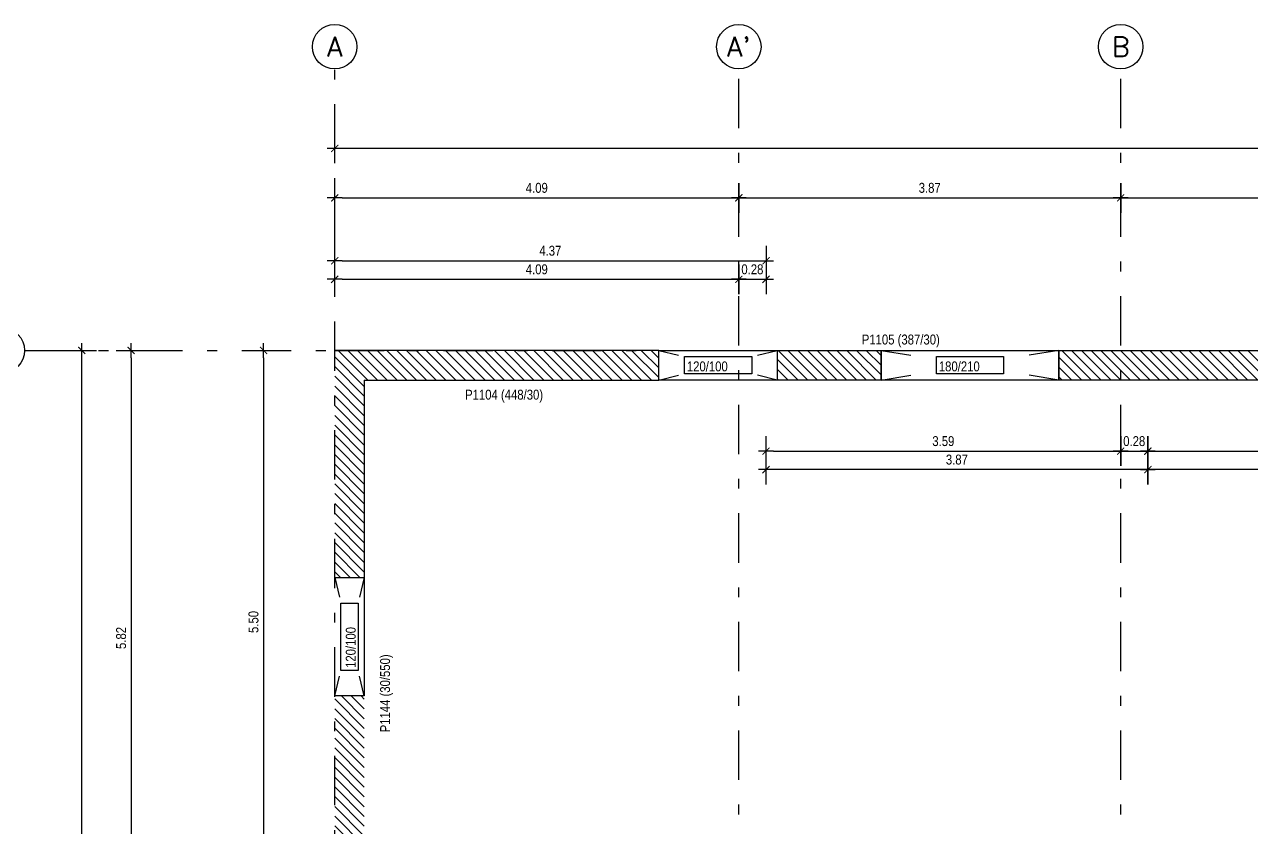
# Model space of a CAD drawing. Header units: metres. Extents: x 419734 to 420376, y 4564732 to 4565123.
# Drawn here: x 419949.59 to 419962.01, y 4565036.3 to 4565044.43 of the extents above; entities that cross this region are included whole.
import ezdxf
from ezdxf.enums import TextEntityAlignment as Align

# ---------------------------------------------------------------- set-up
doc = ezdxf.new("R2010")
doc.units = ezdxf.units.M
doc.linetypes.add('TRATTO-PUNTO', pattern=[1, 0.5, -0.25, 0, -0.25])
doc.layers.get('Defpoints').update_dxf_attribs({"color": 5})
for name, color, linetype in [('07-SIMBOLI', 1, 'Continuous'), ('SW_ASSI', 7, 'TRATTO-PUNTO'), ('SW_DIM', 33, 'Continuous'), ('SW_MAGRONE', 2, 'Continuous'), ('SW_TRATTEGGIO_252', 252, 'Continuous'), ('SW_TXT_TESTI', 1, 'Continuous')]:
    doc.layers.add(name, color=color, linetype=linetype)
doc.styles.add('ROMANS8', font='ROMANS8.SHX')
doc.styles.add('SWS', font='ARIALN.TTF')
doc.dimstyles.new('DIM-SW-50_m', dxfattribs={"dimtxt": 0.1, "dimasz": 0.075, "dimexe": 0.125, "dimexo": 0.125, "dimgap": 0.05, "dimtad": 1, "dimzin": 1, "dimdsep": 46, "dimtxsty": 'SWS', "dimblk1": 'D', "dimblk2": 'D', "dimsah": 1, "dimcen": 0.0075, "dimdle": 0.0625, "dimse1": 1, "dimse2": 1, "dimclrd": 256, "dimclre": 256, "dimclrt": 256, "dimazin": 0, "dimtfac": 0.75, "dimtmove": 1, "dimatfit": 3, "dimldrblk": 'D', "dimfxl": 0.125, "dimtvp": 1.5, "dimtolj": 1, "dimtzin": 0, "dimarcsym": 0})

# ---------------------------------------------------------------- blocks, each defined once
blk = doc.blocks.new('D')
for p, q in [((0, 2), (0, -2)), ((-1, 0), (1, 0))]:
    blk.add_line(p, q)
at = {"const_width": 0.141}
blk.add_lwpolyline([(0.48, 0.48), (-0.48, -0.48)], dxfattribs=at)
blk = doc.blocks.new('*D1334')
at = {"layer": 'Defpoints', "color": 0, "ltscale": 0.5, "transparency": 16777216}
for p in [(419956.822, 4565042.672), (419952.732, 4565041.127), (419956.822, 4565041.127)]:
    blk.add_point(p, dxfattribs=at)
at = {"layer": 'SW_DIM', "lineweight": -2, "ltscale": 0.5, "transparency": 16777216}
blk.add_line((419952.807, 4565042.672), (419956.747, 4565042.672), dxfattribs=at)
at = {"layer": 'SW_DIM', "lineweight": -2, "ltscale": 0.5, "transparency": 16777216, "xscale": 0.075, "yscale": 0.075, "zscale": 0.075, "rotation": 180}
blk.add_blockref('D', (419952.732, 4565042.672), dxfattribs=at)
at = {"layer": 'SW_DIM', "lineweight": -2, "ltscale": 0.5, "transparency": 16777216, "xscale": 0.075, "yscale": 0.075, "zscale": 0.075}
blk.add_blockref('D', (419956.822, 4565042.672), dxfattribs=at)
at = {"layer": 'SW_DIM', "ltscale": 0.5, "transparency": 16777216, "insert": (419954.777, 4565042.773), "char_height": 0.1, "attachment_point": 5, "style": 'SWS'}
blk.add_mtext('\\A1;4.09', dxfattribs=at)
blk = doc.blocks.new('*D1335')
at = {"layer": 'Defpoints', "color": 0, "ltscale": 0.5, "transparency": 16777216}
for p in [(419960.687, 4565042.672), (419960.687, 4565042.524), (419956.822, 4565041.127)]:
    blk.add_point(p, dxfattribs=at)
at = {"layer": 'SW_DIM', "lineweight": -2, "ltscale": 0.5, "transparency": 16777216}
blk.add_line((419956.897, 4565042.672), (419960.612, 4565042.672), dxfattribs=at)
at = {"layer": 'SW_DIM', "lineweight": -2, "ltscale": 0.5, "transparency": 16777216, "xscale": 0.075, "yscale": 0.075, "zscale": 0.075, "rotation": 180}
blk.add_blockref('D', (419956.822, 4565042.672), dxfattribs=at)
at = {"layer": 'SW_DIM', "lineweight": -2, "ltscale": 0.5, "transparency": 16777216, "xscale": 0.075, "yscale": 0.075, "zscale": 0.075}
blk.add_blockref('D', (419960.687, 4565042.672), dxfattribs=at)
at = {"layer": 'SW_DIM', "ltscale": 0.5, "transparency": 16777216, "insert": (419958.754, 4565042.773), "char_height": 0.1, "attachment_point": 5, "style": 'SWS'}
blk.add_mtext('\\A1;3.87', dxfattribs=at)
blk = doc.blocks.new('*D1225')
at = {"layer": 'Defpoints', "color": 0, "ltscale": 0.5, "transparency": 16777216}
for p in [(419968.104, 4565042.672), (419960.687, 4565042.524), (419968.104, 4565042.524)]:
    blk.add_point(p, dxfattribs=at)
at = {"layer": 'SW_DIM', "lineweight": -2, "ltscale": 0.5, "transparency": 16777216}
blk.add_line((419960.762, 4565042.672), (419968.029, 4565042.672), dxfattribs=at)
at = {"layer": 'SW_DIM', "lineweight": -2, "ltscale": 0.5, "transparency": 16777216, "xscale": 0.075, "yscale": 0.075, "zscale": 0.075, "rotation": 180}
blk.add_blockref('D', (419960.687, 4565042.672), dxfattribs=at)
at = {"layer": 'SW_DIM', "lineweight": -2, "ltscale": 0.5, "transparency": 16777216, "xscale": 0.075, "yscale": 0.075, "zscale": 0.075}
blk.add_blockref('D', (419968.104, 4565042.672), dxfattribs=at)
at = {"layer": 'SW_DIM', "ltscale": 0.5, "transparency": 16777216, "insert": (419964.395, 4565042.773), "char_height": 0.1, "attachment_point": 5, "style": 'SWS'}
blk.add_mtext('\\A1;7.42', dxfattribs=at)
blk = doc.blocks.new('*D1227')
at = {"layer": 'Defpoints', "color": 0, "ltscale": 0.5, "transparency": 16777216}
for p in [(419952.732, 4565043.172), (419952.732, 4565041.127), (420001.204, 4565041.127)]:
    blk.add_point(p, dxfattribs=at)
at = {"layer": 'SW_DIM', "lineweight": -2, "ltscale": 0.5, "transparency": 16777216}
blk.add_line((420001.129, 4565043.172), (419952.807, 4565043.172), dxfattribs=at)
at = {"layer": 'SW_DIM', "lineweight": -2, "ltscale": 0.5, "transparency": 16777216, "xscale": 0.075, "yscale": 0.075, "zscale": 0.075, "rotation": 180}
blk.add_blockref('D', (419952.732, 4565043.172), dxfattribs=at)
at = {"layer": 'SW_DIM', "lineweight": -2, "ltscale": 0.5, "transparency": 16777216, "xscale": 0.075, "yscale": 0.075, "zscale": 0.075}
blk.add_blockref('D', (420001.204, 4565043.172), dxfattribs=at)
at = {"layer": 'SW_DIM', "ltscale": 0.5, "transparency": 16777216, "insert": (419976.968, 4565043.273), "char_height": 0.1, "attachment_point": 5, "style": 'SWS'}
blk.add_mtext('\\A1;48.47', dxfattribs=at)
blk = doc.blocks.new('*D1342')
at = {"layer": 'Defpoints', "color": 0, "ltscale": 0.5, "transparency": 16777216}
for p in [(419952.732, 4565041.127), (419950.671, 4565035.302), (419952.732, 4565035.302)]:
    blk.add_point(p, dxfattribs=at)
at = {"layer": 'SW_DIM', "lineweight": -2, "ltscale": 0.5, "transparency": 16777216}
blk.add_line((419950.671, 4565041.052), (419950.671, 4565035.377), dxfattribs=at)
at = {"layer": 'SW_DIM', "lineweight": -2, "ltscale": 0.5, "transparency": 16777216, "xscale": 0.075, "yscale": 0.075, "zscale": 0.075}
for p, rotation in [((419950.671, 4565041.127), 90), ((419950.671, 4565035.302), 270)]:
    blk.add_blockref('D', p, dxfattribs=dict(at, rotation=rotation))
at = {"layer": 'SW_DIM', "ltscale": 0.5, "transparency": 16777216, "insert": (419950.57, 4565038.215), "char_height": 0.1, "attachment_point": 5, "rotation": 90, "style": 'SWS'}
blk.add_mtext('\\A1;5.82', dxfattribs=at)
blk = doc.blocks.new('*D1228')
at = {"layer": 'Defpoints', "color": 0, "ltscale": 0.5, "transparency": 16777216}
for p in [(419950.171, 4565041.127), (419952.732, 4565041.127), (419952.732, 4565027.977)]:
    blk.add_point(p, dxfattribs=at)
at = {"layer": 'SW_DIM', "lineweight": -2, "ltscale": 0.5, "transparency": 16777216}
blk.add_line((419950.171, 4565028.052), (419950.171, 4565041.052), dxfattribs=at)
at = {"layer": 'SW_DIM', "lineweight": -2, "ltscale": 0.5, "transparency": 16777216, "xscale": 0.075, "yscale": 0.075, "zscale": 0.075}
for p, rotation in [((419950.171, 4565041.127), 90), ((419950.171, 4565027.977), 270)]:
    blk.add_blockref('D', p, dxfattribs=dict(at, rotation=rotation))
at = {"layer": 'SW_DIM', "ltscale": 0.5, "transparency": 16777216, "insert": (419950.07, 4565034.552), "char_height": 0.1, "attachment_point": 5, "rotation": 90, "style": 'SWS'}
blk.add_mtext('\\A1;13.15', dxfattribs=at)
blk = doc.blocks.new('*D1321')
at = {"layer": 'Defpoints', "color": 0, "ltscale": 0.5, "transparency": 16777216}
for p in [(419952.732, 4565041.127), (419952.012, 4565035.627), (419952.732, 4565035.627)]:
    blk.add_point(p, dxfattribs=at)
at = {"layer": 'SW_DIM', "lineweight": -2, "ltscale": 0.5, "transparency": 16777216}
blk.add_line((419952.012, 4565041.052), (419952.012, 4565035.702), dxfattribs=at)
at = {"layer": 'SW_DIM', "lineweight": -2, "ltscale": 0.5, "transparency": 16777216, "xscale": 0.075, "yscale": 0.075, "zscale": 0.075}
for p, rotation in [((419952.012, 4565041.127), 90), ((419952.012, 4565035.627), 270)]:
    blk.add_blockref('D', p, dxfattribs=dict(at, rotation=rotation))
at = {"layer": 'SW_DIM', "ltscale": 0.5, "transparency": 16777216, "insert": (419951.91, 4565038.377), "char_height": 0.1, "attachment_point": 5, "rotation": 90, "style": 'SWS'}
blk.add_mtext('\\A1;5.50', dxfattribs=at)
blk = doc.blocks.new('*D1324')
at = {"layer": 'Defpoints', "color": 0, "ltscale": 0.5, "transparency": 16777216}
for p in [(419956.822, 4565041.847), (419952.732, 4565041.127), (419956.822, 4565041.127)]:
    blk.add_point(p, dxfattribs=at)
at = {"layer": 'SW_DIM', "lineweight": -2, "ltscale": 0.5, "transparency": 16777216}
blk.add_line((419952.807, 4565041.847), (419956.747, 4565041.847), dxfattribs=at)
at = {"layer": 'SW_DIM', "lineweight": -2, "ltscale": 0.5, "transparency": 16777216, "xscale": 0.075, "yscale": 0.075, "zscale": 0.075, "rotation": 180}
blk.add_blockref('D', (419952.732, 4565041.847), dxfattribs=at)
at = {"layer": 'SW_DIM', "lineweight": -2, "ltscale": 0.5, "transparency": 16777216, "xscale": 0.075, "yscale": 0.075, "zscale": 0.075}
blk.add_blockref('D', (419956.822, 4565041.847), dxfattribs=at)
at = {"layer": 'SW_DIM', "ltscale": 0.5, "transparency": 16777216, "insert": (419954.777, 4565041.948), "char_height": 0.1, "attachment_point": 5, "style": 'SWS'}
blk.add_mtext('\\A1;4.09', dxfattribs=at)
blk = doc.blocks.new('*D1325')
at = {"layer": 'Defpoints', "color": 0, "ltscale": 0.5, "transparency": 16777216}
for p in [(419957.097, 4565041.847), (419956.822, 4565041.127), (419957.097, 4565041.127)]:
    blk.add_point(p, dxfattribs=at)
at = {"layer": 'SW_DIM', "lineweight": -2, "ltscale": 0.5, "transparency": 16777216}
blk.add_line((419956.897, 4565041.847), (419957.022, 4565041.847), dxfattribs=at)
at = {"layer": 'SW_DIM', "lineweight": -2, "ltscale": 0.5, "transparency": 16777216, "xscale": 0.075, "yscale": 0.075, "zscale": 0.075, "rotation": 180}
blk.add_blockref('D', (419956.822, 4565041.847), dxfattribs=at)
at = {"layer": 'SW_DIM', "lineweight": -2, "ltscale": 0.5, "transparency": 16777216, "xscale": 0.075, "yscale": 0.075, "zscale": 0.075}
blk.add_blockref('D', (419957.097, 4565041.847), dxfattribs=at)
at = {"layer": 'SW_DIM', "ltscale": 0.5, "transparency": 16777216, "insert": (419956.959, 4565041.948), "char_height": 0.1, "attachment_point": 5, "style": 'SWS'}
blk.add_mtext('\\A1;0.28', dxfattribs=at)
blk = doc.blocks.new('*D1326')
at = {"layer": 'Defpoints', "color": 0, "ltscale": 0.5, "transparency": 16777216}
for p in [(419957.097, 4565042.035), (419952.732, 4565041.127), (419957.097, 4565041.127)]:
    blk.add_point(p, dxfattribs=at)
at = {"layer": 'SW_DIM', "lineweight": -2, "ltscale": 0.5, "transparency": 16777216}
blk.add_line((419952.807, 4565042.035), (419957.022, 4565042.035), dxfattribs=at)
at = {"layer": 'SW_DIM', "lineweight": -2, "ltscale": 0.5, "transparency": 16777216, "xscale": 0.075, "yscale": 0.075, "zscale": 0.075, "rotation": 180}
blk.add_blockref('D', (419952.732, 4565042.035), dxfattribs=at)
at = {"layer": 'SW_DIM', "lineweight": -2, "ltscale": 0.5, "transparency": 16777216, "xscale": 0.075, "yscale": 0.075, "zscale": 0.075}
blk.add_blockref('D', (419957.097, 4565042.035), dxfattribs=at)
at = {"layer": 'SW_DIM', "ltscale": 0.5, "transparency": 16777216, "insert": (419954.914, 4565042.136), "char_height": 0.1, "attachment_point": 5, "style": 'SWS'}
blk.add_mtext('\\A1;4.37', dxfattribs=at)
blk = doc.blocks.new('*D1344')
at = {"layer": 'Defpoints', "color": 0, "ltscale": 0.5, "transparency": 16777216}
for p in [(419957.097, 4565040.827), (419960.687, 4565040.827), (419960.687, 4565040.107)]:
    blk.add_point(p, dxfattribs=at)
at = {"layer": 'SW_DIM', "lineweight": -2, "ltscale": 0.5, "transparency": 16777216}
blk.add_line((419957.172, 4565040.107), (419960.612, 4565040.107), dxfattribs=at)
at = {"layer": 'SW_DIM', "lineweight": -2, "ltscale": 0.5, "transparency": 16777216, "xscale": 0.075, "yscale": 0.075, "zscale": 0.075, "rotation": 180}
blk.add_blockref('D', (419957.097, 4565040.107), dxfattribs=at)
at = {"layer": 'SW_DIM', "lineweight": -2, "ltscale": 0.5, "transparency": 16777216, "xscale": 0.075, "yscale": 0.075, "zscale": 0.075}
blk.add_blockref('D', (419960.687, 4565040.107), dxfattribs=at)
at = {"layer": 'SW_DIM', "ltscale": 0.5, "transparency": 16777216, "insert": (419958.892, 4565040.208), "char_height": 0.1, "attachment_point": 5, "style": 'SWS'}
blk.add_mtext('\\A1;3.59', dxfattribs=at)
blk = doc.blocks.new('*D1345')
at = {"layer": 'Defpoints', "color": 0, "ltscale": 0.5, "transparency": 16777216}
for p in [(419960.687, 4565040.827), (419960.962, 4565040.827), (419960.962, 4565040.107)]:
    blk.add_point(p, dxfattribs=at)
at = {"layer": 'SW_DIM', "lineweight": -2, "ltscale": 0.5, "transparency": 16777216}
blk.add_line((419960.762, 4565040.107), (419960.887, 4565040.107), dxfattribs=at)
at = {"layer": 'SW_DIM', "lineweight": -2, "ltscale": 0.5, "transparency": 16777216, "xscale": 0.075, "yscale": 0.075, "zscale": 0.075, "rotation": 180}
blk.add_blockref('D', (419960.687, 4565040.107), dxfattribs=at)
at = {"layer": 'SW_DIM', "lineweight": -2, "ltscale": 0.5, "transparency": 16777216, "xscale": 0.075, "yscale": 0.075, "zscale": 0.075}
blk.add_blockref('D', (419960.962, 4565040.107), dxfattribs=at)
at = {"layer": 'SW_DIM', "ltscale": 0.5, "transparency": 16777216, "insert": (419960.824, 4565040.208), "char_height": 0.1, "attachment_point": 5, "style": 'SWS'}
blk.add_mtext('\\A1;0.28', dxfattribs=at)
blk = doc.blocks.new('*D1346')
at = {"layer": 'Defpoints', "color": 0, "ltscale": 0.5, "transparency": 16777216}
for p in [(419960.962, 4565040.827), (419968.104, 4565040.827), (419968.104, 4565040.107)]:
    blk.add_point(p, dxfattribs=at)
at = {"layer": 'SW_DIM', "lineweight": -2, "ltscale": 0.5, "transparency": 16777216}
blk.add_line((419961.037, 4565040.107), (419968.029, 4565040.107), dxfattribs=at)
at = {"layer": 'SW_DIM', "lineweight": -2, "ltscale": 0.5, "transparency": 16777216, "xscale": 0.075, "yscale": 0.075, "zscale": 0.075, "rotation": 180}
blk.add_blockref('D', (419960.962, 4565040.107), dxfattribs=at)
at = {"layer": 'SW_DIM', "lineweight": -2, "ltscale": 0.5, "transparency": 16777216, "xscale": 0.075, "yscale": 0.075, "zscale": 0.075}
blk.add_blockref('D', (419968.104, 4565040.107), dxfattribs=at)
at = {"layer": 'SW_DIM', "ltscale": 0.5, "transparency": 16777216, "insert": (419964.533, 4565040.208), "char_height": 0.1, "attachment_point": 5, "style": 'SWS'}
blk.add_mtext('\\A1;7.14', dxfattribs=at)
blk = doc.blocks.new('*D1349')
at = {"layer": 'Defpoints', "color": 0, "ltscale": 0.5, "transparency": 16777216}
for p in [(419960.962, 4565040.827), (419968.379, 4565040.827), (419960.962, 4565039.92)]:
    blk.add_point(p, dxfattribs=at)
at = {"layer": 'SW_DIM', "lineweight": -2, "ltscale": 0.5, "transparency": 16777216}
blk.add_line((419968.304, 4565039.92), (419961.037, 4565039.92), dxfattribs=at)
at = {"layer": 'SW_DIM', "lineweight": -2, "ltscale": 0.5, "transparency": 16777216, "xscale": 0.075, "yscale": 0.075, "zscale": 0.075, "rotation": 180}
blk.add_blockref('D', (419960.962, 4565039.92), dxfattribs=at)
at = {"layer": 'SW_DIM', "lineweight": -2, "ltscale": 0.5, "transparency": 16777216, "xscale": 0.075, "yscale": 0.075, "zscale": 0.075}
blk.add_blockref('D', (419968.379, 4565039.92), dxfattribs=at)
at = {"layer": 'SW_DIM', "ltscale": 0.5, "transparency": 16777216, "insert": (419964.671, 4565040.02), "char_height": 0.1, "attachment_point": 5, "style": 'SWS'}
blk.add_mtext('\\A1;7.42', dxfattribs=at)
blk = doc.blocks.new('*D1350')
at = {"layer": 'Defpoints', "color": 0, "ltscale": 0.5, "transparency": 16777216}
for p in [(419957.097, 4565040.827), (419960.962, 4565040.827), (419957.097, 4565039.92)]:
    blk.add_point(p, dxfattribs=at)
at = {"layer": 'SW_DIM', "lineweight": -2, "ltscale": 0.5, "transparency": 16777216}
blk.add_line((419960.887, 4565039.92), (419957.172, 4565039.92), dxfattribs=at)
at = {"layer": 'SW_DIM', "lineweight": -2, "ltscale": 0.5, "transparency": 16777216, "xscale": 0.075, "yscale": 0.075, "zscale": 0.075, "rotation": 180}
blk.add_blockref('D', (419957.097, 4565039.92), dxfattribs=at)
at = {"layer": 'SW_DIM', "lineweight": -2, "ltscale": 0.5, "transparency": 16777216, "xscale": 0.075, "yscale": 0.075, "zscale": 0.075}
blk.add_blockref('D', (419960.962, 4565039.92), dxfattribs=at)
at = {"layer": 'SW_DIM', "ltscale": 0.5, "transparency": 16777216, "insert": (419959.029, 4565040.021), "char_height": 0.1, "attachment_point": 5, "style": 'SWS'}
blk.add_mtext('\\A1;3.87', dxfattribs=at)

msp = doc.modelspace()

# ---------------------------------------------------------------- hatches: boundary and pattern name
at = {"layer": 'SW_TRATTEGGIO_252'}
h = msp.add_hatch(dxfattribs=at)
h.set_pattern_fill('_USER', color=256, scale=0.07, angle=135, pattern_type=0)
h.set_pattern_definition([(135, (419823.05749, 4565188.456735), (-0.049497475, -0.049497475), [])])
h.paths.add_polyline_path([(419952.73152, 4565041.12744), (419952.73152, 4565038.82744), (419953.03152, 4565038.82744), (419953.03152, 4565040.82744), (419956.01152, 4565040.82744), (419956.01152, 4565041.12744)])
h.paths.add_polyline_path([(419957.21152, 4565041.12744), (419957.21152, 4565040.82744), (419958.26178, 4565040.82744), (419958.26178, 4565041.12744)])
h.paths.add_polyline_path([(419960.06178, 4565041.12744), (419960.06178, 4565040.82744), (419962.56479, 4565040.82744), (419962.56479, 4565041.12744)])
h.paths.add_polyline_path([(419970.31502, 4565040.82744), (419970.31502, 4565041.12744), (419966.16879, 4565041.12744), (419966.16879, 4565040.82744)])
h.paths.add_polyline_path([(419975.50925, 4565041.12744), (419973.91502, 4565041.12744), (419973.91502, 4565040.82744), (419975.50925, 4565040.82744)])
h.paths.add_polyline_path([(419976.24925, 4565041.12744), (419976.24925, 4565040.82744), (419977.15425, 4565040.82744), (419977.15425, 4565041.12744)])
h.paths.add_polyline_path([(419978.35425, 4565040.82744), (419979.00424, 4565040.82744), (419979.00424, 4565041.12744), (419978.35425, 4565041.12744)])
h.paths.add_polyline_path([(420000.90425, 4565038.82744), (420001.20425, 4565038.82744), (420001.20425, 4565041.12744), (420000.02925, 4565041.12744), (420000.02925, 4565040.82744), (420000.90425, 4565040.82744)])
h.paths.add_polyline_path([(420001.20425, 4565037.62744), (420000.90425, 4565037.62744), (420000.90425, 4565031.47744), (420001.20425, 4565031.47744)])
h.paths.add_polyline_path([(420000.90425, 4565028.27744), (420000.40424, 4565028.27744), (420000.40424, 4565027.97744), (420001.20425, 4565027.97744), (420001.20425, 4565030.27744), (420000.90425, 4565030.27744)])
h.paths.add_polyline_path([(419998.00424, 4565027.97744), (419998.00424, 4565028.27744), (419995.10424, 4565028.27744), (419995.10424, 4565027.97744)])
h.paths.add_polyline_path([(419992.70424, 4565027.97744), (419992.70424, 4565028.27744), (419990.40424, 4565028.27744), (419990.40424, 4565027.97744)])
h.paths.add_polyline_path([(419989.20424, 4565027.97744), (419989.20424, 4565028.27744), (419986.95425, 4565028.27744), (419986.95425, 4565027.97744)])
h.paths.add_polyline_path([(419984.55425, 4565028.27744), (419983.90425, 4565028.27744), (419983.90425, 4565027.97744), (419984.55425, 4565027.97744)])
h.paths.add_polyline_path([(419982.70425, 4565028.27744), (419982.32925, 4565028.27744), (419982.32925, 4565027.97744), (419982.70425, 4565027.97744)])
h.paths.add_polyline_path([(419981.67925, 4565028.27744), (419981.40425, 4565028.27744), (419981.40425, 4565027.97744), (419981.67925, 4565027.97744)])
h.paths.add_polyline_path([(419979.00425, 4565028.27744), (419977.72825, 4565028.27744), (419977.72825, 4565027.97744), (419979.00425, 4565027.97744)])
h.paths.add_polyline_path([(419976.24925, 4565028.27744), (419976.24925, 4565027.97744), (419976.52825, 4565027.97744), (419976.52825, 4565028.27744)])
h.paths.add_polyline_path([(419975.40925, 4565027.97744), (419975.50925, 4565027.97744), (419975.50925, 4565028.27744), (419975.40925, 4565028.27744)])
h.paths.add_polyline_path([(419974.34925, 4565028.27744), (419973.91502, 4565028.27744), (419973.91502, 4565027.97744), (419974.34925, 4565027.97744)])
h.paths.add_polyline_path([(419966.21859, 4565028.27744), (419966.21859, 4565027.97744), (419970.31102, 4565027.97744), (419970.31102, 4565028.27744)])
h.paths.add_polyline_path([(419962.61459, 4565028.27744), (419961.01179, 4565028.27744), (419961.01179, 4565027.97744), (419962.61459, 4565027.97744)])
h.paths.add_polyline_path([(419959.30186, 4565028.27744), (419959.30186, 4565027.97744), (419960.36179, 4565027.97744), (419960.36179, 4565028.27744)])
h.paths.add_polyline_path([(419958.10186, 4565027.97744), (419958.10186, 4565028.27744), (419955.93152, 4565028.27744), (419955.93152, 4565027.97744)])
h.paths.add_polyline_path([(419953.53152, 4565028.27744), (419953.03152, 4565028.27744), (419953.03152, 4565030.27744), (419952.73152, 4565030.27744), (419952.73152, 4565027.97744), (419953.53152, 4565027.97744)])
h.paths.add_polyline_path([(419952.73152, 4565031.47744), (419953.03152, 4565031.47744), (419953.03152, 4565034.97744), (419952.73152, 4565034.97744)])
h.paths.add_polyline_path([(419952.73152, 4565035.62744), (419953.03152, 4565035.62744), (419953.03152, 4565037.62744), (419952.73152, 4565037.62744)])

# ---------------------------------------------------------------- linework, layer by layer
at = {"layer": '07-SIMBOLI', "color": 1}
for centre in [(419952.73152, 4565044.20244), (419956.82166, 4565044.20244), (419960.68679, 4565044.20244), (419949.36731, 4565041.12744)]:
    msp.add_circle(centre, 0.225, dxfattribs=at)
at = {"layer": 'SW_ASSI'}
for points in [[(419952.73152, 4565026.62025), (419952.73152, 4565043.97744), (419952.73176, 4565043.97744)], [(419956.82166, 4565026.62025), (419956.82166, 4565027.97744), (419956.82166, 4565043.97744), (419956.82189, 4565043.97744)], [(419960.68679, 4565026.62025), (419960.68679, 4565027.97744), (419960.68679, 4565043.97744), (419960.68702, 4565043.97744)], [(419949.59231, 4565041.12744), (419952.73152, 4565041.12744), (419974.73152, 4565041.12744), (420002.22952, 4565041.12744)]]:
    msp.add_lwpolyline(points, dxfattribs=at)
at = {"layer": 'SW_MAGRONE'}
for points in [[(419953.03152, 4565040.82744), (419956.01152, 4565040.82744), (419956.01152, 4565041.12744), (419952.73152, 4565041.12744)], [(419956.01152, 4565041.12744), (419956.21152, 4565041.07744)], [(419956.01152, 4565041.12744), (419957.21152, 4565041.12744), (419957.21152, 4565040.82744), (419956.01152, 4565040.82744), (419956.21152, 4565040.87744)], [(419957.01152, 4565041.07744), (419957.21152, 4565041.12744)], [(419957.09686, 4565041.12744), (419958.26178, 4565041.12744), (419958.26178, 4565040.82744), (419957.09686, 4565040.82744)], [(419958.26178, 4565041.12744), (419958.56178, 4565041.07744)], [(419958.26178, 4565040.82744), (419958.26178, 4565041.12744), (419960.06178, 4565041.12744), (419960.06178, 4565040.82744), (419960.06178, 4565041.12744), (419960.96199, 4565041.12744), (419962.56479, 4565041.12744), (419962.56479, 4565040.82744), (419960.96199, 4565040.82744), (419960.06178, 4565040.82744), (419958.26178, 4565040.82744), (419958.56178, 4565040.87744)], [(419960.06178, 4565041.12744), (419959.76178, 4565041.07744)], [(419953.03152, 4565040.82744), (419953.03152, 4565037.62744), (419952.73152, 4565037.62744)], [(419957.21152, 4565040.82744), (419957.01152, 4565040.87744)], [(419960.06178, 4565040.82744), (419959.76178, 4565040.87744)], [(419952.73152, 4565038.82744), (419952.78152, 4565038.62744)], [(419952.73152, 4565038.82744), (419953.03152, 4565038.82744)], [(419953.03152, 4565038.82744), (419952.98152, 4565038.62744)], [(419952.73152, 4565037.62744), (419952.78152, 4565037.82744)], [(419953.03152, 4565037.62744), (419952.98152, 4565037.82744)]]:
    msp.add_lwpolyline(points, dxfattribs=at)
for points in [[(419956.95214, 4565041.06494), (419956.95214, 4565040.88994), (419956.2709, 4565040.88994), (419956.2709, 4565041.06494)], [(419959.5024, 4565041.06494), (419959.5024, 4565040.88994), (419958.82116, 4565040.88994), (419958.82116, 4565041.06494)], [(419952.79402, 4565038.56806), (419952.96902, 4565038.56806), (419952.96902, 4565037.88682), (419952.79402, 4565037.88682)]]:
    msp.add_lwpolyline(points, close=True, dxfattribs=at)

# ---------------------------------------------------------------- texts
at = {"layer": '07-SIMBOLI', "color": 4, "style": 'ROMANS8'}
for s, p in [('A', (419952.73152, 4565044.20244)), ("A'", (419956.82166, 4565044.20244)), ('B', (419960.68679, 4565044.20244))]:
    msp.add_text(s, height=0.2, rotation=0.110239, dxfattribs=at).set_placement(p, align=Align.MIDDLE_CENTER)
at = {"layer": 'SW_TXT_TESTI', "color": 2, "style": 'SWS'}
for s, p in [('P1105 (387/30)', (419958.0664, 4565041.18744)), ('120/100', (419956.2959, 4565040.91494)), ('180/210', (419958.84616, 4565040.91494)), ('P1104 (448/30)', (419954.05117, 4565040.62914))]:
    msp.add_text(s, height=0.1, dxfattribs=at).set_placement(p)
for s, p in [('120/100', (419952.94402, 4565037.91182)), ('P1144 (30/550)', (419953.29152, 4565037.25941))]:
    msp.add_text(s, height=0.1, rotation=90, dxfattribs=at).set_placement(p)

# ---------------------------------------------------------------- dimensions: what is measured, and where the dimension line sits
at = {"layer": 'SW_DIM', "ltscale": 0.5}
for base, p1, p2, picture, middle in [((419952.73152, 4565043.17232), (420001.20425, 4565041.12744), (419952.73152, 4565041.12744), '*D1227', (419976.96789, 4565043.27338)), ((419956.82166, 4565042.67232), (419952.73152, 4565041.12744), (419956.82166, 4565041.12744), '*D1334', (419954.77659, 4565042.77338)), ((419960.68679, 4565042.67232), (419956.82166, 4565041.12744), (419960.68679, 4565042.52398), '*D1335', (419958.75422, 4565042.77338)), ((419968.10421, 4565042.67232), (419960.68679, 4565042.52398), (419968.10421, 4565042.52398), '*D1225', (419964.3955, 4565042.77252)), ((419957.09686, 4565042.03494), (419952.73152, 4565041.12744), (419957.09686, 4565041.12744), '*D1326', (419954.91419, 4565042.13599)), ((419956.82166, 4565041.84744), (419952.73152, 4565041.12744), (419956.82166, 4565041.12744), '*D1324', (419954.77659, 4565041.94849)), ((419960.68679, 4565040.10744), (419957.09686, 4565040.82744), (419960.68679, 4565040.82744), '*D1344', (419958.89182, 4565040.20849)), ((419957.09686, 4565039.91994), (419960.96199, 4565040.82744), (419957.09686, 4565040.82744), '*D1350', (419959.02943, 4565040.02099)), ((419968.10421, 4565040.10744), (419960.96199, 4565040.82744), (419968.10421, 4565040.82744), '*D1346', (419964.5331, 4565040.20764)), ((419960.96199, 4565039.91994), (419968.37921, 4565040.82744), (419960.96199, 4565040.82744), '*D1349', (419964.6706, 4565040.02014))]:
    dim = msp.add_linear_dim(base=base, p1=p1, p2=p2, dimstyle='DIM-SW-50_m', dxfattribs=at)
    dim.commit()
    dim.dimension.update_dxf_attribs({"geometry": picture, "text_midpoint": middle})
for base, p1, p2, picture, middle in [((419957.09686, 4565041.84744), (419956.82166, 4565041.12744), (419957.09686, 4565041.12744), '*D1325', (419956.95926, 4565041.84744)), ((419960.96199, 4565040.10744), (419960.68679, 4565040.82744), (419960.96199, 4565040.82744), '*D1345', (419960.82439, 4565040.10744))]:
    dim = msp.add_linear_dim(base=base, p1=p1, p2=p2, dimstyle='DIM-SW-50_m', dxfattribs=at)
    dim.commit()
    dim.dimension.update_dxf_attribs({"geometry": picture, "text_midpoint": middle, "dimtype": 160})
for base, p1, p2, picture, middle in [((419950.17125, 4565041.12744), (419952.73152, 4565027.97744), (419952.73152, 4565041.12744), '*D1228', (419950.07019, 4565034.55244)), ((419950.671249757, 4565035.3024364337), (419952.7315238463, 4565041.1274364283), (419952.7315238463, 4565035.3024364319), '*D1342', (419950.5701924594, 4565038.2149364306)), ((419952.01152, 4565035.62744), (419952.73152, 4565041.12744), (419952.73152, 4565035.62744), '*D1321', (419951.91047, 4565038.37744))]:
    dim = msp.add_linear_dim(base=base, p1=p1, p2=p2, angle=90, dimstyle='DIM-SW-50_m', dxfattribs=at)
    dim.commit()
    dim.dimension.update_dxf_attribs({"geometry": picture, "text_midpoint": middle})

doc.saveas('drawing.dxf')
